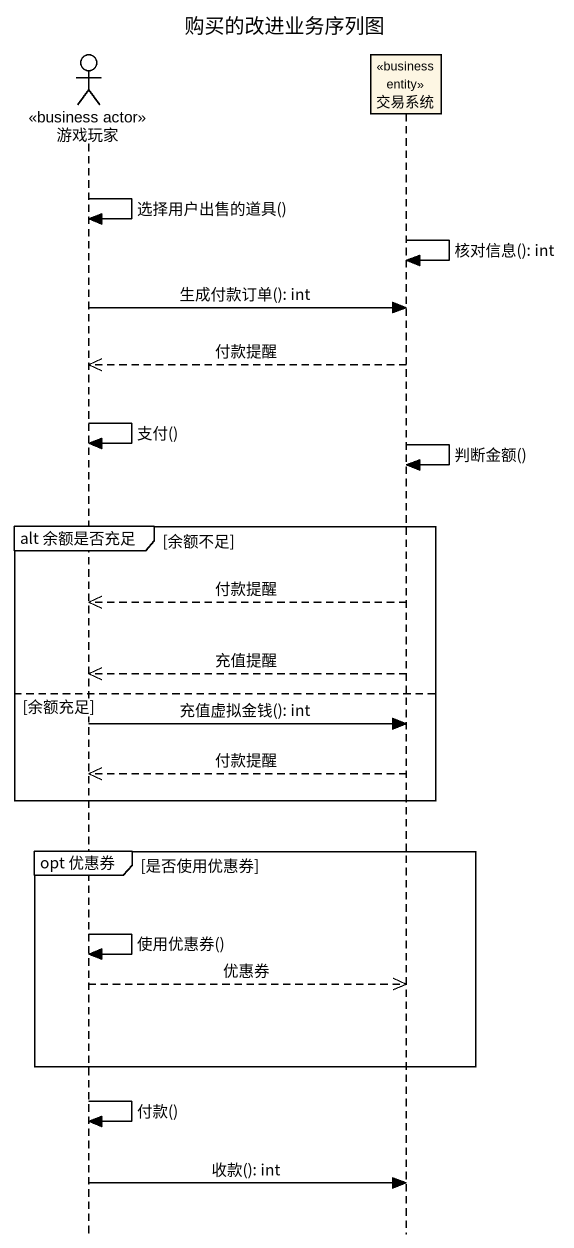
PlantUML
@startuml
title 购买的改进业务序列图
hide footbox
actor 游戏玩家 <<business actor>>
participant 交易系统 <<business entity>>

游戏玩家 -> 游戏玩家 : 选择用户出售的道具()
交易系统 -> 交易系统 : 核对信息(): int
游戏玩家 -> 交易系统 : 生成付款订单(): int
交易系统 -->> 游戏玩家 : 付款提醒
游戏玩家 -> 游戏玩家 : 支付()
交易系统 -> 交易系统 : 判断金额()
group alt 余额是否充足 [余额不足]
  交易系统 -->> 游戏玩家 : 付款提醒
  交易系统 -->> 游戏玩家 : 充值提醒
else 余额充足
  游戏玩家 -> 交易系统 : 充值虚拟金钱(): int
  交易系统 -->> 游戏玩家 : 付款提醒
end
group opt 优惠券 [是否使用优惠券]
  游戏玩家 -> 游戏玩家 : 使用优惠券()
  游戏玩家 -->> 交易系统 : 优惠券
end
游戏玩家 -> 游戏玩家 : 付款()
游戏玩家 -> 交易系统 : 收款(): int
@enduml
